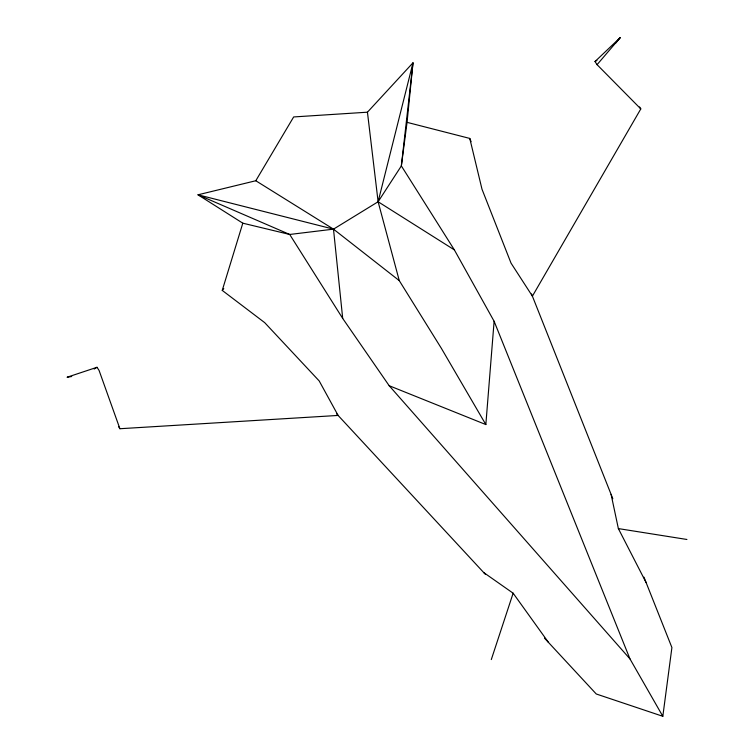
<?xml version="1.0" encoding="UTF-8"?>
<svg xmlns="http://www.w3.org/2000/svg" width="754" height="754" viewBox="0 0 754 754"><rect width="100%" height="100%" fill="white"/><g stroke="black" fill="none" stroke-linecap="round" stroke-linejoin="round"><path stroke-width="1.13" d="M485.84 424.559L494.115 321.279L454.36 249.885L401.354 165.918L413.003 62.789L367.443 112.195L293.664 116.945L255.794 180.743L197.991 194.805L242.807 223.184L289.706 234.466L333.494 229.15L378.112 201.752L401.354 165.918L407.047 122.346L413.003 62.789L378.112 201.752L399.271 280.629L441.373 348.339L485.84 424.559L389.177 385.709L342.702 318.433L289.706 234.466L197.991 194.805L333.494 229.15L399.271 280.629M544.529 638.176L596.263 693.991L662.823 716.3L671.908 647.554L643.954 577.14M118.661 426.745L119.905 428.724L338.112 415.435L319.187 380.93L264.701 322.646L222.242 290.403L242.807 223.184M491.297 659.58L513.135 593.2L483.738 572.569M639.552 106.945L640.796 108.925L532.399 296.162L511.042 263.137L482.004 189.235L469.78 138.425L407.047 122.346M615.811 43.016L620.127 37.7L595.01 61.545L597.074 64.674L640.796 108.925M597.074 64.674L620.127 37.7M222.242 290.403L223.778 288.622M94.146 369.045L97.012 367.292L99.066 370.421L119.905 428.724M595.01 61.545L596.923 60.377M97.012 367.292L67.078 377.236L71.696 376.51M611.098 494.379L618.365 528.592L686.922 539.478M255.794 180.743L333.494 229.15L342.702 318.433M454.36 249.885L378.112 201.752L367.443 112.195M336.51 413.71L485.331 574.303M389.177 385.709L629.976 658.921L662.823 716.3M513.135 593.2L548.535 642.493M618.365 528.592L646.112 582.588M494.115 321.279L629.976 658.921M469.78 138.425L471.08 141.695M531.532 293.985L612.823 498.733"/></g></svg>
